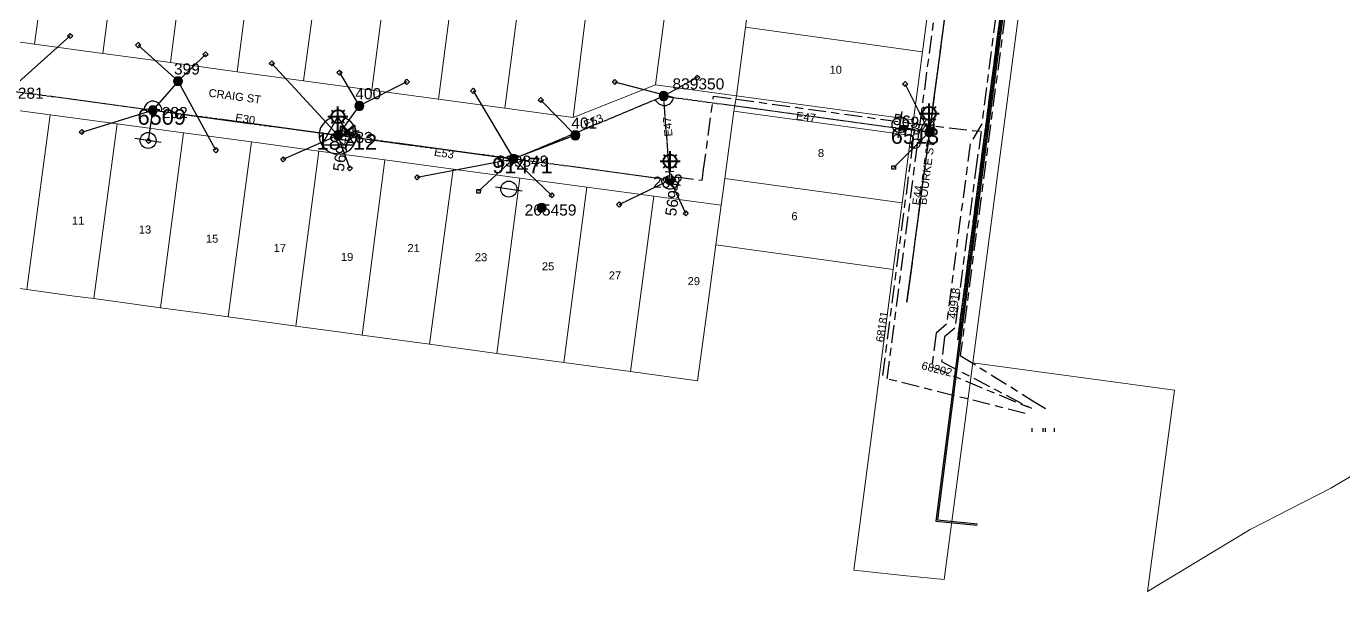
# Model space of a CAD drawing. Header units: metres. Extents: x 307654 to 309013, y 6251411 to 6251903.
# Drawn here: x 308042.2 to 308338.6, y 6251410.9 to 6251538.1 of the extents above; entities that cross this region are included whole.
import ezdxf
from ezdxf.enums import TextEntityAlignment as Align

# ---------------------------------------------------------------- set-up
doc = ezdxf.new("R2010")
doc.units = ezdxf.units.M
doc.linetypes.add('Cable Exist OH', pattern=[1, 1, 0])
doc.linetypes.add('Cable Exist UG', pattern=[8.2, 4, -1.2, 1.8, -1.2])
doc.layers.get('0').update_dxf_attribs({"color": 6})
doc.layers.add('Cadastre Land Parcels_SP_EXT', color=9, linetype='Continuous', lineweight=5)
doc.layers.add('Cadastre Roads_SP_EXT', color=9, linetype='Continuous', lineweight=5)
for name, color, linetype in [('Equip_HV_EXT', 7, 'Continuous'), ('Equip_LV_EXT', 7, 'Continuous'), ('Equip_SP_HV_EXT', 7, 'Continuous'), ('Equip_SP_LV_EXT', 7, 'Continuous'), ('Equip_SP_SL_EXT', 7, 'Continuous'), ('Mains_HV_EXT', 7, 'Continuous'), ('Mains_LV_EXT', 7, 'Continuous'), ('Mains_SL_EXT', 7, 'Continuous'), ('Mains_TR_EXT', 7, 'Continuous'), ('Services_SP_EXT', 7, 'Continuous'), ('Sub_SP_TR_HV_LV_EXT', 7, 'Continuous'), ('SupportsOH_SP_TR_HV_LV_SL_EXT', 7, 'Continuous')]:
    doc.layers.add(name, color=color, linetype=linetype)
doc.styles.add('HVSW_LABEL', font='arial.ttf')
doc.styles.add('iecARIAL', font='arial.ttf', dxfattribs={"height": 2})
doc.styles.add('POLE_LABEL', font='arial.ttf')
doc.styles.get("Standard").update_dxf_attribs({"font": 'arial.ttf'})
doc.linetypes.add('Cable E OH', pattern='A,9.4,["E",Standard,S=1.7,R=0,X=0,Y=-1],0', length=9.4)
doc.linetypes.add('Cable P UG', pattern='A,6,-0.5,["P",Standard,S=1.7,R=0,X=0.5,Y=-1],-2.9', length=9.4)

# ---------------------------------------------------------------- blocks, each defined once
blk = doc.blocks.new('SUB_POLE_EXT')
blk.add_wipeout([(0, 4.22), (0.42, 4.2), (0.83, 4.14), (1.21, 4.05), (1.62, 3.9), (1.99, 3.72), (2.35, 3.51), (2.68, 3.26), (2.99, 2.99), (3.28, 2.66), (3.52, 2.34), (3.76, 1.92), (3.9, 1.62), (4.04, 1.23), (4.18, 0.63), (4.22, 0), (4.18, -0.61), (4.06, -1.15), (3.9, -1.62), (3.58, -2.24), (3.22, -2.73), (2.97, -3.01), (2.68, -3.26), (2.36, -3.5), (2, -3.72), (1.64, -3.89), (1.25, -4.03), (0.82, -4.14), (0.42, -4.2), (0, -4.22), (-0.41, -4.2), (-0.8, -4.15), (-1.21, -4.05), (-1.62, -3.9), (-1.99, -3.73), (-2.35, -3.51), (-2.68, -3.26), (-2.96, -3.02), (-3.23, -2.72), (-3.51, -2.35), (-3.71, -2.01), (-3.91, -1.6), (-4.05, -1.21), (-4.16, -0.76), (-4.22, -0.14), (-4.21, 0.39), (-4.14, 0.83), (-4.03, 1.27), (-3.9, 1.63), (-3.71, 2.02), (-3.5, 2.37), (-3.28, 2.67), (-2.99, 2.99), (-2.68, 3.27), (-2.33, 3.52), (-1.98, 3.73), (-1.63, 3.9), (-1.2, 4.05), (-0.78, 4.15), (-0.4, 4.21)])
blk.add_line((2.16, 0.48), (2.16, 0.48, 0))
blk.add_lwpolyline([(-4.22, 0, 1), (4.22, 0, 1)], format="xyb", close=True)
blk.add_lwpolyline([(2.14, 0.52), (0, 4.22), (-3.66, -2.11), (3.66, -2.11)], close=True)
for tag, height, flags, p in [('ASSET_NUM', 3.5, 8, (2, 2)), ('STREET_CODE', 0.2, 9, (1.5, 0)), ('CONSTRUCTED_VOLTAGE', 0.2, 9, (1.5, -0.2)), ('OPERATING_VOLTAGE', 0.2, 9, (1.5, -0.6)), ('OPERATED_BY', 0.2, 9, (1.5, -0.8)), ('ORIENTATION', 0.2, 9, (1.5, -1.2)), ('OWNED_BY', 0.2, 9, (1.5, -1.4)), ('SECONDARY_VOLTAGE', 0.2, 9, (1.5, -1.6)), ('STATE', 0.2, 9, (1.5, -1.8)), ('SUBSTATION_TYPE', 0.2, 9, (1.5, -2)), ('STREETNAME', 0.2, 9, (1.5, -2.8)), ('SUBURB', 0.2, 9, (1.5, -3)), ('NO_PHASES', 0.2, 9, (1.5, -0.4)), ('MAINTAINED_BY', 0.2, 9, (1.5, -1)), ('USAGE', 0.2, 9, (1.5, -2.2)), ('LEGEND', 0.2, 9, (1.5, -2.4)), ('LOCATION', 0.2, 9, (1.5, -2.6)), ('Z', 0.2, 1, (1.5, -3.4)), ('NOTES', 0.2, 9, (1.5, -3.2))]:
    blk.add_attdef(tag, text='', height=height, dxfattribs=dict(flags=flags)).set_placement(p, align=Align.MIDDLE_LEFT)
blk = doc.blocks.new('LV_OH_LINKS_OPEN_EXT')
for p, q in [((-0.17, 4.97), (-0.17, 5.46)), ((-0.17, 3), (-0.17, 2.5)), ((0.17, 4.97), (0.17, 5.46)), ((0.17, 3), (0.17, 2.5))]:
    blk.add_line(p, q)
blk.add_lwpolyline([(0, 2.99, 1), (0, 4.98, 1)], format="xyb", close=True)
at = {"flags": 9}
for tag, p in [('ACTUAL_STATUS', (0, 0)), ('CONSTRUCTED_VOLTAGE', (0, -0.2)), ('OPERATING_VOLTAGE', (0, -0.6)), ('ORIENTATION', (0, -0.8)), ('OWNED_BY', (0, -1)), ('STATE', (0, -1.2)), ('SWITCH_TYPE', (0, -1.4)), ('NO_PHASES', (0, -0.4)), ('USAGE', (0, -1.6)), ('LEGEND', (0, -1.8)), ('NOTES', (0, -2))]:
    blk.add_attdef(tag, text='', height=0.2, dxfattribs=at).set_placement(p, align=Align.MIDDLE_LEFT)
at = {"flags": 1}
blk.add_attdef('Z', (0, 0), '', height=0.2, dxfattribs=at)
blk = doc.blocks.new('LV_OH_LINKS_DISTFUSE_EXT')
for p, q in [((0, 0), (0.96, 0)), ((3.84, 0), (4.8, 0))]:
    blk.add_line(p, q)
blk.add_lwpolyline([(3.84, -1.2), (3.84, 1.2), (0.96, -1.2), (0.96, 1.2)], close=True)
at = {"flags": 9}
for tag, p in [('ACTUAL_STATUS', (0, 0)), ('CONSTRUCTED_VOLTAGE', (0, -0.2)), ('OPERATING_VOLTAGE', (0, -0.6)), ('ORIENTATION', (0, -0.8)), ('OWNED_BY', (0, -1)), ('STATE', (0, -1.2)), ('SWITCH_TYPE', (0, -1.4)), ('NO_PHASES', (0, -0.4)), ('USAGE', (0, -1.6)), ('NOTES', (0, -1.8))]:
    blk.add_attdef(tag, text='', height=0.2, dxfattribs=at).set_placement(p, align=Align.MIDDLE_LEFT)
at = {"flags": 1}
blk.add_attdef('Z', (0, 0), '', height=0.2, dxfattribs=at)
blk = doc.blocks.new('SL_LANTERN_EXT')
at = {"lineweight": 40}
for p, q in [((0, 1.97), (0, 6.47)), ((-2.25, 4.22), (2.25, 4.22)), ((-1.46, 5.68), (-1.06, 5.28)), ((-1.46, 2.76), (-1.06, 3.16)), ((1.46, 5.68), (1.06, 5.28)), ((1.46, 2.76), (1.06, 3.16)), ((0, 0), (0, 2.72))]:
    blk.add_line(p, q, dxfattribs=at)
blk.add_circle((0, 4.22), 1.5, dxfattribs=at)
at = {"style": 'iecARIAL', "flags": 8}
blk.add_attdef('ASSET_NUM', (1.5, 1.5), '', height=2.5, dxfattribs=at)
for tag, p, height, flags in [('OPERATING_VOLTAGE', (0.98, -1.65), 0.2, 9), ('ORIENTATION', (0.98, -1.85), 0.2, 9), ('OWNED_BY', (0.98, -2.05), 0.2, 9), ('STATE', (0.98, -2.25), 0.2, 9), ('CONSTRUCTED_VOLTAGE', (0.98, -0.65), 0.2, 9), ('CONTROL_TYPE', (0.98, -0.85), 0.2, 9), ('LANTERN_PURPOSE', (0.98, -1.05), 0.2, 9), ('LANTERN_TYPE', (0.98, -1.25), 0.2, 9), ('NO_PHASES', (0.98, -1.45), 0.2, 9), ('USAGE', (0.98, -2.45), 0.2, 9), ('CEXIST', (0.98, -2.65), 0.2, 9), ('CNEW', (0.98, -2.85), 0.2, 9), ('CNUMBER', (0.98, -3.05), 0.2, 9), ('LNUMBER', (2.18, -3.25), 2.5, 8), ('CREMOVE', (0.98, -3.25), 0.2, 9), ('CREPLACE', (0.98, -3.45), 0.2, 9), ('LKINGHEIGHT', (0.98, -3.65), 0.2, 9), ('LBRACKET', (0.98, -3.85), 0.2, 9), ('LBRACKETVOCAB', (0.98, -4.05), 0.2, 9), ('LCATEGORY', (0.98, -4.25), 0.2, 9), ('LCHARGE1', (0.98, -4.45), 0.2, 9), ('LCHARGE1PERCENT', (0.98, -4.65), 0.2, 9), ('LCHARGE2', (0.98, -4.85), 0.2, 9), ('LCHARGE2PERCENT', (0.98, -5.05), 0.2, 9), ('LCHARGE3', (0.98, -5.25), 0.2, 9), ('LCHARGE3PERCENT', (0.98, -5.45), 0.2, 9), ('LEXIST', (0.98, -5.65), 0.2, 9), ('LLAMP', (0.98, -5.85), 0.2, 9), ('LLAMPVOCAB', (0.98, -6.05), 0.2, 9), ('LMAST', (0.98, -6.25), 0.2, 9), ('LMASTVOCAB', (0.98, -6.45), 0.2, 9), ('LNEW', (0.98, -6.65), 0.2, 9), ('LANTNUMBER', (0.98, -6.85), 0.2, 9), ('LOUTREACH', (0.98, -7.25), 0.2, 9), ('LOUTREACHVOCAB', (0.98, -7.45), 0.2, 9), ('LRATECODE', (0.98, -7.65), 0.2, 9), ('LREMOVE', (0.98, -7.85), 0.2, 9), ('LREPLACE', (0.98, -8.05), 0.2, 9), ('LTYPE', (0.98, -8.25), 0.2, 9), ('LTYPEVOCAB', (0.98, -8.45), 0.2, 9), ('LEGEND', (0.98, -8.65), 0.2, 9), ('LOCATION', (0.98, -8.85), 0.2, 9), ('NOTES', (0.98, -9.05), 0.2, 9), ('STREETNAME', (0.98, -9.25), 0.2, 9), ('SUBURB', (0.98, -9.45), 0.2, 1)]:
    blk.add_attdef(tag, p, '', height=height, dxfattribs=dict(flags=flags))
blk = doc.blocks.new('CCP_EXT')
blk.add_wipeout([(0, 0.57), (0.57, 0), (0, -0.57), (-0.57, 0)])
blk.add_lwpolyline([(-0.57, 0), (0, 0.57), (0.57, 0), (0, -0.57), (-0.57, 0)])
at = {"flags": 1}
blk.add_attdef('Z', (0, 0), '', height=0.2, dxfattribs=at)
at = {"flags": 9}
for tag, p in [('CCP_TYPE', (0, 0)), ('CONSTRUCTED_VOLTAGE', (0, -0.2)), ('OPERATING_VOLTAGE', (0, -0.6)), ('ORIENTATION', (0, -0.8)), ('OWNED_BY', (0, -1)), ('STATE', (0, -1.8)), ('NO_PHASES', (0, -0.4)), ('USAGE', (0, -1.2)), ('LEGEND', (0, -1.4)), ('LIFE_SUPPORT', (0, -1.6)), ('NOTES', (0, -2))]:
    blk.add_attdef(tag, text='', height=0.2, dxfattribs=at).set_placement(p, align=Align.MIDDLE_LEFT)
blk = doc.blocks.new('POLE_EXT')
blk.add_hatch(color=256).paths.add_polyline_path([(-1, 0, 1), (1, 0, 1)])
blk.add_lwpolyline([(-1, 0, 1), (1, 0, 1)], format="xyb", close=True)
for tag, height, flags, p in [('pNumber', 2.5, 8, (-17.84, 2.07)), ('OWNED_BY', 0.2, 9, (1.35, -0.4)), ('SPECIAL_USE', 0.2, 9, (1.35, -0.8)), ('STATE', 0.2, 9, (1.35, -1)), ('cLV', 0.2, 9, (1.35, -1.4)), ('hDepth', 0.2, 9, (1.35, -1.6)), ('hDia', 0.2, 9, (1.35, -1.8)), ('cHV', 0.2, 9, (1.35, -2)), ('PARENT', 0.2, 9, (1.35, -0.6)), ('USAGE', 0.2, 9, (1.35, -1.2)), ('LBRACKET', 0.2, 9, (1.35, -2.2)), ('LExisting', 0.2, 9, (1.35, -2.4)), ('LANTNUMBER', 0.2, 9, (1.35, -2.6)), ('LOther', 0.2, 9, (1.35, -2.8)), ('LRemove', 0.2, 9, (1.35, -3)), ('cLinedev', 0.2, 9, (1.35, -3.4)), ('pExisting', 0.2, 9, (1.35, -3.8)), ('pFooting', 0.2, 9, (1.35, -4.4)), ('pNew', 0.2, 9, (1.35, -4.6)), ('pRelocate', 0.2, 9, (1.35, -5)), ('pRemove', 0.2, 9, (1.35, -5.2)), ('pReplace', 0.2, 9, (1.35, -5.4)), ('pStay', 0.2, 9, (1.35, -5.6)), ('pType', 0.2, 9, (1.35, -5.8)), ('LEGEND', 0.2, 9, (1.35, -3.2)), ('LOCATION', 0.2, 9, (1.35, -3.6)), ('PFNUMBER', 0.2, 9, (1.35, -4)), ('NEWPFNUMBER', 0.2, 9, (1.35, -4.2)), ('cspan', 0.2, 9, (1.35, -6)), ('STREETNAME', 0.2, 9, (1.35, -6.2)), ('SUBURB', 0.2, 9, (1.35, -6.4)), ('OPERATED_BY', 0.2, 9, (1.36, -7.01)), ('NOTES', 0.2, 9, (1.35, -6.6)), ('MAINTAINED_BY', 0.2, 9, (1.36, -6.81))]:
    blk.add_attdef(tag, text='', height=height, dxfattribs=dict(flags=flags)).set_placement(p, align=Align.MIDDLE_LEFT)
at = {"style": 'POLE_LABEL'}
for tag, height, flags, p in [('ASSET_NUM', 2.5, 8, (2, 2)), ('STRUCTURE_PLANT_NUMBER', 0.2, 9, (1.35, 0.03)), ('STREET_CODE', 0.2, 9, (1.35, -0.2))]:
    blk.add_attdef(tag, text='', height=height, dxfattribs=dict(at, flags=flags)).set_placement(p, align=Align.MIDDLE_LEFT)
at = {"flags": 1}
blk.add_attdef('Z', (1.35, -7.33), '', height=0.2, dxfattribs=at)
blk = doc.blocks.new('HV_STJ_EXT')
h = blk.add_hatch(color=256)
edge = h.paths.add_edge_path()
edge.add_ellipse((-0.59, 0.13), major_axis=(0.226, 0.226), ratio=1, start_angle=45, end_angle=135)
edge.add_line((-0.91, 0.13), (-0.91, -0.13))
edge.add_ellipse((-0.59, -0.13), major_axis=(0.226, 0.226), ratio=1, start_angle=135, end_angle=225)
edge.add_line((-0.59, -0.45), (0.59, -0.45))
edge.add_ellipse((0.59, -0.13), major_axis=(-0.226, 0.226), ratio=1, start_angle=135, end_angle=225)
edge.add_line((0.91, -0.13), (0.91, 0.13))
edge.add_ellipse((0.59, 0.13), major_axis=(-0.226, 0.226), ratio=1, start_angle=225, end_angle=315)
edge.add_line((0.59, 0.45), (-0.59, 0.45))
blk.add_lwpolyline([(-0.91, 0.13), (-0.91, -0.13, 0.414214), (-0.59, -0.45), (0.59, -0.45, 0.414214), (0.91, -0.13), (0.91, 0.13, 0.414214), (0.59, 0.45), (-0.59, 0.45, 0.414214)], format="xyb", close=True)
for tag, flags, p in [('ORIENTATION', 9, (1.5, 0)), ('Z', 1, (1.5, -0.8)), ('USAGE', 9, (1.5, -0.2)), ('LEGEND', 9, (1.5, -0.4)), ('NOTES', 9, (1.5, -0.6))]:
    blk.add_attdef(tag, text='', height=0.2, dxfattribs=dict(flags=flags)).set_placement(p, align=Align.MIDDLE_LEFT)
blk = doc.blocks.new('HV_ABS_CLOSED_EXT')
blk.add_line((-3, 6.87), (3, 6.87))
blk.add_circle((0, 6.87), 1.8)
at = {"style": 'HVSW_LABEL'}
for tag, height, flags, p in [('ASSET_NUM', 3.5, 8, (2, 2)), ('STREET_CODE', 0.2, 9, (0, -0.2))]:
    blk.add_attdef(tag, text='', height=height, dxfattribs=dict(at, flags=flags)).set_placement(p, align=Align.MIDDLE_LEFT)
at = {"flags": 1}
blk.add_attdef('Z', (0, 0), '', height=0.2, dxfattribs=at)
at = {"flags": 9}
for tag, p in [('ACTUAL_STATUS', (0, -0.4)), ('CONSTRUCTED_VOLTAGE', (0, -0.6)), ('OPERATING_VOLTAGE', (0, -1)), ('ORIENTATION', (0, -1.2)), ('OWNED_BY', (0, -1.4)), ('STATE', (0, -1.6)), ('SWITCH_TYPE', (0, -1.8)), ('STREETNAME', (0, -2.6)), ('SUBURB', (0, -2.8)), ('NO_PHASES', (0, -0.8)), ('USAGE', (0, -2)), ('LEGEND', (0, -2.2)), ('LOCATION', (0, -2.4)), ('NOTES', (0, -3))]:
    blk.add_attdef(tag, text='', height=0.2, dxfattribs=at).set_placement(p, align=Align.MIDDLE_LEFT)
blk = doc.blocks.new('End Shackle_EXT')
blk.add_wipeout([(0, 0.25), (1.81, 0.25), (1.82, -0.25), (0, -0.25)])
blk.add_line((1.81, -1), (1.81, 1))
at = {"flags": 1}
blk.add_attdef('Z', (0, 0), '', height=0.2, dxfattribs=at)
at = {"flags": 9}
for tag, p in [('CONNECTOR_TYPE', (0, 0)), ('CONSTRUCTED_VOLTAGE', (0, -0.2)), ('OPERATING_VOLTAGE', (0, -0.6)), ('ORIENTATION', (0, -0.8)), ('OWNED_BY', (0, -1)), ('STATE', (0, -1.2)), ('NO_PHASES', (0, -0.4)), ('USAGE', (0, -1.4)), ('NOTES', (0, -1.6))]:
    blk.add_attdef(tag, text='', height=0.2, dxfattribs=at).set_placement(p, align=Align.MIDDLE_LEFT)

msp = doc.modelspace()

# ---------------------------------------------------------------- linework, layer by layer
at = {"layer": 'Cadastre Land Parcels_SP_EXT', "linetype": 'Continuous'}
msp.add_lwpolyline([(308497.82, 6251869.78), (308314.95, 6251898.12), (308312.19, 6251896.2), (308300.78, 6251809.41), (308297.97, 6251788.03), (308286.34, 6251699.51), (308283.58, 6251678.55), (308283.49, 6251677.87), (308282.48, 6251670.15), (308273.23, 6251599.73), (308270.71, 6251580.56), (308255.18, 6251462.38), (308300.59, 6251456.21), (308294.49, 6251410.92), (308317.57, 6251424.9), (308335.7, 6251434.17), (308347.15, 6251440.96)], dxfattribs=at)
for points in [[(308039.25, 6251578.52), (308034.88, 6251579.19), (308029.08, 6251536.15), (308044.07, 6251534.1), (308049.9, 6251576.84), (308039.25, 6251578.52)], [(308064.91, 6251574.47), (308053.86, 6251576.22), (308049.9, 6251576.84), (308044.07, 6251534.1), (308059.42, 6251532.01), (308064.91, 6251574.47)], [(308080.03, 6251572.09), (308068.65, 6251573.9), (308064.91, 6251574.47), (308059.42, 6251532.01), (308074.65, 6251529.94), (308080.03, 6251572.09)], [(308083.48, 6251571.57), (308080.03, 6251572.09), (308074.65, 6251529.94), (308089.64, 6251527.89), (308095.1, 6251569.73), (308083.48, 6251571.57)], [(308098.25, 6251569.25), (308095.1, 6251569.73), (308089.64, 6251527.89), (308104.59, 6251525.86), (308110.24, 6251567.33), (308098.25, 6251569.25)], [(308125.3, 6251564.99), (308112.93, 6251566.94), (308110.24, 6251567.33), (308104.59, 6251525.86), (308119.99, 6251523.76), (308125.3, 6251564.99)], [(308140.32, 6251562.64), (308127.77, 6251564.61), (308125.3, 6251564.99), (308119.99, 6251523.76), (308135, 6251521.72), (308140.32, 6251562.64)], [(308142.63, 6251562.28), (308140.32, 6251562.64), (308135, 6251521.72), (308149.88, 6251519.69), (308155.24, 6251560.3), (308155, 6251560.33), (308142.63, 6251562.28)], [(308157.22, 6251559.99), (308155.24, 6251560.3), (308149.88, 6251519.69), (308165.25, 6251517.59), (308170.18, 6251557.93), (308157.22, 6251559.99)], [(308171.93, 6251557.67), (308170.18, 6251557.93), (308165.25, 6251517.59), (308183.78, 6251524.94), (308187.73, 6251555.19), (308186.67, 6251555.36), (308171.93, 6251557.67)], [(308201.39, 6251553.06), (308187.73, 6251555.19), (308183.78, 6251524.94), (308202, 6251522.43), (308204.06, 6251537.9), (308205.98, 6251552.33), (308201.39, 6251553.06)], [(308216.27, 6251551.82), (308206.05, 6251553.19), (308205.98, 6251552.33), (308204.06, 6251537.9), (308243.84, 6251532.32), (308245.87, 6251547.84), (308230.97, 6251549.84), (308216.27, 6251551.82)], [(308243.84, 6251532.32), (308204.06, 6251537.9), (308202, 6251522.43), (308241.85, 6251517.04), (308243.84, 6251532.32)], [(308047.62, 6251518.17), (308032.47, 6251520.21), (308027.28, 6251480.94), (308037.46, 6251479.53), (308042.33, 6251478.89), (308047.62, 6251518.17)], [(308062.65, 6251516.17), (308047.62, 6251518.17), (308042.33, 6251478.89), (308052.49, 6251477.49), (308057.39, 6251476.84), (308062.65, 6251516.17)], [(308241.26, 6251513.53), (308201.43, 6251518.98), (308199.38, 6251503.88), (308239.26, 6251498.35), (308241.26, 6251513.53)], [(308077.57, 6251514.15), (308062.65, 6251516.17), (308057.39, 6251476.84), (308067.63, 6251475.44), (308072.39, 6251474.8), (308077.57, 6251514.15)], [(308092.88, 6251512.08), (308077.57, 6251514.15), (308072.39, 6251474.8), (308082.71, 6251473.38), (308087.62, 6251472.73), (308092.88, 6251512.08)], [(308153.29, 6251503.95), (308138.24, 6251505.99), (308132.96, 6251466.56), (308148.09, 6251464.5), (308153.29, 6251503.95)], [(308168.34, 6251501.92), (308153.29, 6251503.95), (308148.09, 6251464.5), (308163.16, 6251462.45), (308168.34, 6251501.92)], [(308183.44, 6251499.88), (308168.34, 6251501.92), (308163.16, 6251462.45), (308178.17, 6251460.41), (308183.44, 6251499.88)], [(308239.26, 6251498.35), (308199.38, 6251503.88), (308198.57, 6251497.87), (308197.36, 6251488.92), (308237.3, 6251483.37), (308239.26, 6251498.35)], [(308195.33, 6251473.75), (308197.36, 6251488.92), (308198.57, 6251497.87), (308183.44, 6251499.88), (308178.17, 6251460.41), (308193.26, 6251458.36), (308195.33, 6251473.75)]]:
    msp.add_lwpolyline(points, close=True, dxfattribs=at)
at = {"layer": 'Mains_HV_EXT', "linetype": 'Cable P UG'}
msp.add_lwpolyline([(308308.65, 6251902.95), (308302.8, 6251853.6), (308293.15, 6251780.06), (308285.18, 6251719.33), (308273.58, 6251630.98), (308264.07, 6251558.65), (308252.1, 6251467.56), (308246.88, 6251426.78), (308256.18, 6251425.91)], dxfattribs=at)
at = {"layer": 'Mains_HV_EXT', "linetype": 'Cable E OH'}
msp.add_lwpolyline([(308308.91, 6251902.6), (308303.1, 6251853.56), (308293.45, 6251780.03), (308285.48, 6251719.29), (308273.87, 6251630.95), (308264.37, 6251558.61), (308252.4, 6251467.52), (308247.22, 6251427.05), (308256.21, 6251426.21)], dxfattribs=at)
at = {"layer": 'Mains_HV_EXT', "linetype": 'Cable Exist OH'}
for points in [[(308251.8, 6251467.6), (308263.77, 6251558.69), (308273.28, 6251631.02), (308273.21, 6251631.18), (308292.85, 6251780.1), (308309.01, 6251903.16), (308860.78, 6251817.65)], [(308245.6, 6251514.92), (308250.72, 6251554.25), (308255.39, 6251590.45), (308260.41, 6251626.6)], [(308240.35, 6251476.03), (308245.6, 6251514.92)]]:
    msp.add_lwpolyline(points, dxfattribs=at)
at = {"layer": 'Mains_HV_EXT', "linetype": 'Cable Exist UG'}
for points in [[(308308.56, 6251896.09), (308307.86, 6251886.65), (308307.86, 6251886.65), (308297.91, 6251810.83), (308294.72, 6251786.5), (308294.72, 6251786.5), (308283.35, 6251699.9), (308283.19, 6251698.72), (308280.4, 6251693.53), (308280.4, 6251693.53), (308278.61, 6251679.15), (308278.52, 6251678.47), (308277.51, 6251670.75), (308268.26, 6251600.38), (308265.74, 6251581.21), (308257.19, 6251516.18), (308254.58, 6251511.63), (308254.58, 6251511.63), (308249.25, 6251471.09), (308246.94, 6251469.08), (308245.99, 6251461.5), (308268.37, 6251452.16)], [(308268.45, 6251447.7), (308268.45, 6251446.9)], [(308270.95, 6251447.7), (308270.95, 6251446.9)], [(308271.45, 6251447.7), (308271.45, 6251446.9)], [(308273.45, 6251447.7), (308273.45, 6251446.9)]]:
    msp.add_lwpolyline(points, dxfattribs=at)
at = {"layer": 'Mains_HV_EXT', "linetype": 'Continuous'}
msp.add_lwpolyline([(308185.13, 6251503.79, 1.270292), (308188.98, 6251504.19)], format="xyb", dxfattribs=at)
at = {"layer": 'Mains_LV_EXT', "linetype": 'Cable Exist OH'}
for points in [[(308250.72, 6251554.25), (308245.38, 6251514.27)], [(308070.7, 6251519.2), (308038.31, 6251523.56)], [(308185.61, 6251522.4), (308245.38, 6251514.27)], [(308245.38, 6251514.27), (308240.35, 6251476.03)]]:
    msp.add_lwpolyline(points, dxfattribs=at)
at = {"layer": 'Mains_LV_EXT', "linetype": 'Continuous'}
for points in [[(308072.68, 6251518.97, 1.02175), (308068.71, 6251519.47)], [(308183.7, 6251521.6, 0.24313), (308185.77, 6251520.27)], [(308185.77, 6251520.27, 0.360726), (308187.86, 6251522.09)]]:
    msp.add_lwpolyline(points, format="xyb", dxfattribs=at)
at = {"layer": 'Mains_SL_EXT', "linetype": 'Cable Exist OH'}
for points in [[(308255.39, 6251590.45), (308250.72, 6251554.25), (308245.38, 6251514.27)], [(308245.38, 6251514.27), (308240.8, 6251479.5)]]:
    msp.add_lwpolyline(points, dxfattribs=at)
at = {"layer": 'Mains_TR_EXT', "linetype": 'Cable Exist OH'}
msp.add_lwpolyline([(308263.77, 6251558.69), (308251.8, 6251467.6)], dxfattribs=at)
at = {"layer": 'Services_SP_EXT'}
for points in [[(308076.36, 6251525.76), (308070.7, 6251519.2)], [(308165.75, 6251513.58), (308151.85, 6251508.27)]]:
    msp.add_lwpolyline(points, dxfattribs=at)

# ---------------------------------------------------------------- block references
at = {"layer": 'Equip_HV_EXT'}
msp.add_blockref('HV_STJ_EXT', (308239.54, 6251515.29), dxfattribs=at)
at = {"layer": 'Equip_SP_HV_EXT'}
ref = msp.add_blockref('HV_ABS_CLOSED_EXT', (308245.6, 6251514.92), dxfattribs=dict(at, rotation=81.22367933160875))
ref.add_attrib('ASSET_NUM', '6513', dxfattribs={"layer": '0', "height": 3.5, "style": 'HVSW_LABEL'}).set_placement((308247.6, 6251515.17), align=Align.TOP_RIGHT)
at = {"layer": 'Equip_SP_LV_EXT', "rotation": 130.4566880776289}
msp.add_blockref('LV_OH_LINKS_OPEN_EXT', (308245.38, 6251514.27), dxfattribs=at)
at = {"layer": 'Equip_SP_SL_EXT'}
ref = msp.add_blockref('SL_LANTERN_EXT', (308245.38, 6251514.27), dxfattribs=at)
ref.add_attrib('ASSET_NUM', '56974', dxfattribs={"layer": '0', "height": 2.5, "rotation": 351.179, "style": 'iecARIAL'}).set_placement((308246.88, 6251515.77), align=Align.MIDDLE_RIGHT)
ref = msp.add_blockref('SL_LANTERN_EXT', (308187.07, 6251503.53), dxfattribs=at)
ref.add_attrib('ASSET_NUM', '56945', dxfattribs={"layer": '0', "height": 2.5, "rotation": 81.6395, "style": 'iecARIAL'}).set_placement((308188.57, 6251505.03), align=Align.MIDDLE_RIGHT)
at = {"layer": 'Sub_SP_TR_HV_LV_EXT'}
ref = msp.add_blockref('SUB_POLE_EXT', (308112.34, 6251513.58), dxfattribs=at)
ref.add_attrib('ASSET_NUM', '18712', dxfattribs={"layer": '0', "height": 3.5}).set_placement((308114.34, 6251513.84), align=Align.TOP_CENTER)
at = {"layer": 'SupportsOH_SP_TR_HV_LV_SL_EXT'}
ref = msp.add_blockref('POLE_EXT', (308038.31, 6251523.55), dxfattribs=at)
ref.add_attrib('ASSET_NUM', '281', dxfattribs={"layer": '0', "height": 2.5, "rotation": 359.9898, "style": 'POLE_LABEL'}).set_placement((308040.31, 6251524.3), align=Align.TOP_LEFT)
ref = msp.add_blockref('POLE_EXT', (308070.7, 6251519.2), dxfattribs=at)
ref.add_attrib('ASSET_NUM', '282', dxfattribs={"layer": '0', "height": 2.5, "rotation": 359.9654, "style": 'POLE_LABEL'}).set_placement((308072.7, 6251519.95), align=Align.TOP_LEFT)
ref = msp.add_blockref('POLE_EXT', (308165.75, 6251513.58), dxfattribs=dict(at, rotation=359.9398758097839))
ref.add_attrib('ASSET_NUM', '401', dxfattribs={"layer": '0', "height": 2.5, "rotation": 359.9766, "style": 'POLE_LABEL'}).set_placement((308167.75, 6251514.33), align=Align.BOTTOM_CENTER)
ref = msp.add_blockref('POLE_EXT', (308245.38, 6251514.27), dxfattribs=at)
ref.add_attrib('ASSET_NUM', '341', dxfattribs={"layer": '0', "height": 2.5, "rotation": 359.9949, "style": 'POLE_LABEL'}).set_placement((308247.38, 6251515.02), align=Align.MIDDLE_RIGHT)
ref = msp.add_blockref('POLE_EXT', (308151.85, 6251508.27), dxfattribs=at)
ref.add_attrib('ASSET_NUM', '839349', dxfattribs={"layer": '0', "height": 2.5, "rotation": 359.9959, "style": 'POLE_LABEL'}).set_placement((308153.85, 6251509.02), align=Align.TOP_CENTER)
ref = msp.add_blockref('POLE_EXT', (308187.07, 6251503.53), dxfattribs=at)
ref.add_attrib('ASSET_NUM', '285', dxfattribs={"layer": '0', "height": 2.5, "rotation": 359.9725, "style": 'POLE_LABEL'}).set_placement((308189.07, 6251504.28), align=Align.TOP_RIGHT)

# ---------------------------------------------------------------- texts
at = {"layer": 'Cadastre Land Parcels_SP_EXT'}
for s, p in [('10', (308222.94, 6251527.42)), ('8', (308220.33, 6251508.69)), ('6', (308214.37, 6251494.48)), ('11', (308052.5, 6251493.51)), ('13', (308067.53, 6251491.48)), ('15', (308082.63, 6251489.43)), ('17', (308097.88, 6251487.36)), ('19', (308113, 6251485.32)), ('21', (308127.97, 6251487.31)), ('23', (308143.15, 6251485.25)), ('25', (308158.22, 6251483.2)), ('27', (308173.28, 6251481.16)), ('29', (308191.02, 6251479.87))]:
    msp.add_text(s, height=1.8, dxfattribs=at).set_placement(p)
at = {"layer": 'Cadastre Roads_SP_EXT'}
for s, rotation, p in [('CRAIG ST', 352.2863, (308083.15, 6251522.28)), ('BOURKE ST', 82.5137, (308244.72, 6251497.84))]:
    msp.add_text(s, height=1.8, rotation=rotation, dxfattribs=at).set_placement(p)
at = {"layer": 'Mains_HV_EXT'}
for s, rotation, p in [('49918', 82.513, (308251.41, 6251472.19)), ('68181', 81.5065, (308235.12, 6251466.94)), ('68202', 345.75, (308243.49, 6251460.99))]:
    msp.add_text(s, height=1.8, rotation=rotation, dxfattribs=at).set_placement(p)
at = {"layer": 'Mains_LV_EXT'}
for s, rotation, p in [('E30', 351.196, (308089.14, 6251516.72)), ('E53', 22.7091, (308168.1, 6251515.07)), ('E47', 95.5193, (308187.64, 6251513.38)), ('E47', 353.3798, (308215.32, 6251517.08)), ('E53', 351.2155, (308133.88, 6251509)), ('E44', 81.2221, (308243.28, 6251497.75))]:
    msp.add_text(s, height=1.8, rotation=rotation, dxfattribs=at).set_placement(p)

# ---------------------------------------------------------------- next in the draw order: linework, layer by layer
at = {"layer": 'Cadastre Land Parcels_SP_EXT', "linetype": 'Continuous'}
for points in [[(308108.01, 6251510.03), (308092.88, 6251512.08), (308087.62, 6251472.73), (308098.03, 6251471.3), (308102.84, 6251470.66), (308108.01, 6251510.03)], [(308122.91, 6251508.05), (308108.01, 6251510.03), (308102.84, 6251470.66), (308113.48, 6251469.22), (308117.76, 6251468.63), (308122.91, 6251508.05)], [(308138.24, 6251505.99), (308122.91, 6251508.05), (308117.76, 6251468.63), (308132.96, 6251466.56), (308138.24, 6251505.99)]]:
    msp.add_lwpolyline(points, close=True, dxfattribs=at)
at = {"layer": 'Mains_HV_EXT', "linetype": 'Cable Exist OH'}
msp.add_lwpolyline([(308151.85, 6251508.27), (308112.34, 6251513.58)], dxfattribs=at)
at = {"layer": 'Mains_LV_EXT', "linetype": 'Cable Exist OH'}
msp.add_lwpolyline([(308112.34, 6251513.58), (308151.85, 6251508.27)], dxfattribs=at)
at = {"layer": 'Services_SP_EXT'}
msp.add_lwpolyline([(308117.15, 6251520.2), (308112.34, 6251513.58)], dxfattribs=at)

# ---------------------------------------------------------------- next in the draw order: block references
at = {"layer": 'Equip_LV_EXT'}
for p in [(308111.93, 6251514.5), (308112.34, 6251514.59)]:
    msp.add_blockref('LV_OH_LINKS_DISTFUSE_EXT', p, dxfattribs=at)
at = {"layer": 'Equip_SP_SL_EXT'}
ref = msp.add_blockref('SL_LANTERN_EXT', (308112.34, 6251513.58), dxfattribs=at)
ref.add_attrib('ASSET_NUM', '56944', dxfattribs={"layer": '0', "height": 2.5, "rotation": 81.437, "style": 'iecARIAL'}).set_placement((308113.84, 6251515.08), align=Align.MIDDLE_RIGHT)
at = {"layer": 'Services_SP_EXT'}
for p in [(308052.1, 6251535.93), (308067.38, 6251533.86), (308082.54, 6251531.79), (308097.47, 6251529.75), (308112.69, 6251527.67), (308127.87, 6251525.61), (308174.66, 6251525.56), (308193.18, 6251526.57), (308239.97, 6251525.09), (308142.74, 6251523.58), (308157.99, 6251521.51), (308054.71, 6251514.3), (308069.74, 6251512.28), (308084.85, 6251510.24), (308160.45, 6251500.06), (308175.58, 6251498.01), (308190.59, 6251496)]:
    msp.add_blockref('CCP_EXT', p, dxfattribs=at)
for p, rotation in [((308237.38, 6251506.34), 44.74755250163523), ((308143.97, 6251500.98), 43.79198834718827)]:
    msp.add_blockref('CCP_EXT', p, dxfattribs=dict(at, rotation=rotation))
at = {"layer": 'SupportsOH_SP_TR_HV_LV_SL_EXT'}
ref = msp.add_blockref('POLE_EXT', (308117.15, 6251520.2), dxfattribs=dict(at, rotation=359.9092634933013))
ref.add_attrib('ASSET_NUM', '400', dxfattribs={"layer": '0', "height": 2.5, "rotation": 359.9653, "style": 'POLE_LABEL'}).set_placement((308119.15, 6251520.95), align=Align.BOTTOM_CENTER)
ref = msp.add_blockref('POLE_EXT', (308112.34, 6251513.58), dxfattribs=at)
ref.add_attrib('ASSET_NUM', '283', dxfattribs={"layer": '0', "height": 2.5, "rotation": 359.9796, "style": 'POLE_LABEL'}).set_placement((308114.34, 6251514.34), align=Align.TOP_LEFT)

# ---------------------------------------------------------------- next in the draw order: linework, layer by layer
at = {"layer": 'Cadastre Roads_SP_EXT', "linetype": 'Continuous'}
msp.add_lwpolyline([(308270.71, 6251580.56), (308259.66, 6251582.66), (308250.59, 6251584.37), (308245.87, 6251547.84), (308243.84, 6251532.32), (308241.85, 6251517.04), (308241.26, 6251513.53), (308239.26, 6251498.35), (308237.3, 6251483.37), (308235.31, 6251468.37), (308233.3, 6251452.89), (308228.41, 6251415.74), (308239.48, 6251414.58), (308248.77, 6251413.62), (308255.18, 6251462.38), (308270.71, 6251580.56)], close=True, dxfattribs=at)
at = {"layer": 'Mains_HV_EXT', "linetype": 'Cable Exist UG'}
for points in [[(308223.75, 6251705.01), (308225.36, 6251705.68), (308225.36, 6251705.68), (308226.05, 6251705.57), (308266.02, 6251699.34), (308282.92, 6251696.62), (308282.92, 6251696.62), (308280.59, 6251678.89), (308280.5, 6251678.21), (308279.49, 6251670.49), (308270.24, 6251600.12), (308267.72, 6251580.95), (308252.36, 6251464.06), (308268.91, 6251453.72), (308271.5, 6251452.1)], [(308234.95, 6251459.58), (308242.13, 6251514.91), (308240.08, 6251515.17)]]:
    msp.add_lwpolyline(points, dxfattribs=at)
at = {"layer": 'Mains_HV_EXT', "linetype": 'Cable Exist OH'}
for points in [[(308070.7, 6251519.2), (307944.11, 6251536.26), (307952.38, 6251597.31), (307716.16, 6251631.39), (307653.75, 6251640.36)], [(308112.34, 6251513.58), (308070.7, 6251519.2)]]:
    msp.add_lwpolyline(points, dxfattribs=at)
at = {"layer": 'Mains_LV_EXT', "linetype": 'Cable Exist OH'}
for points in [[(308151.85, 6251508.27), (308185.61, 6251522.4)], [(308070.7, 6251519.2), (308112.34, 6251513.58)]]:
    msp.add_lwpolyline(points, dxfattribs=at)
at = {"layer": 'Mains_SL_EXT', "linetype": 'Cable Exist OH'}
msp.add_lwpolyline([(308112.34, 6251513.58), (308070.7, 6251519.2), (308038.31, 6251523.56)], dxfattribs=at)
at = {"layer": 'Services_SP_EXT'}
for points in [[(308052.1, 6251535.93), (308038.31, 6251523.55)], [(308067.38, 6251533.86), (308076.36, 6251525.76)], [(308082.54, 6251531.79), (308076.36, 6251525.76)], [(308097.47, 6251529.75), (308112.34, 6251513.58)], [(308084.85, 6251510.24), (308076.36, 6251525.76)], [(308112.69, 6251527.67), (308117.15, 6251520.2)], [(308127.87, 6251525.61), (308117.15, 6251520.2)], [(308187.86, 6251522.09), (308174.66, 6251525.56)], [(308193.18, 6251526.57), (308185.61, 6251522.4)], [(308239.97, 6251525.09), (308245.38, 6251514.27)], [(308142.74, 6251523.58), (308151.85, 6251508.27)], [(308054.71, 6251514.3), (308070.7, 6251519.2)], [(308069.74, 6251512.28), (308070.7, 6251519.2)], [(308157.99, 6251521.51), (308165.75, 6251513.58)], [(308237.38, 6251506.34), (308245.38, 6251514.27)], [(308143.97, 6251500.98), (308151.85, 6251508.27)], [(308160.45, 6251500.06), (308151.85, 6251508.27)], [(308175.58, 6251498.01), (308187.07, 6251503.53)], [(308190.59, 6251496), (308187.07, 6251503.53)]]:
    msp.add_lwpolyline(points, dxfattribs=at)

# ---------------------------------------------------------------- next in the draw order: block references
at = {"layer": 'Equip_SP_HV_EXT'}
ref = msp.add_blockref('HV_ABS_CLOSED_EXT', (308070.7, 6251519.2), dxfattribs=dict(at, rotation=171.1235079054654))
ref.add_attrib('ASSET_NUM', '6509', dxfattribs={"layer": '0', "height": 3.5, "style": 'HVSW_LABEL'}).set_placement((308072.7, 6251519.46), align=Align.TOP_CENTER)
ref = msp.add_blockref('HV_ABS_CLOSED_EXT', (308151.85, 6251508.27), dxfattribs=dict(at, rotation=171.1213069092404))
ref.add_attrib('ASSET_NUM', '91471', dxfattribs={"layer": '0', "height": 3.5, "style": 'HVSW_LABEL'}).set_placement((308153.85, 6251508.52), align=Align.TOP_CENTER)
at = {"layer": 'Services_SP_EXT'}
for p in [(308100.03, 6251508.19), (308115.04, 6251506.17), (308130.2, 6251504.14)]:
    msp.add_blockref('CCP_EXT', p, dxfattribs=at)
at = {"layer": 'SupportsOH_SP_TR_HV_LV_SL_EXT'}
ref = msp.add_blockref('POLE_EXT', (308076.36, 6251525.76), dxfattribs=dict(at, rotation=359.9581831755237))
ref.add_attrib('ASSET_NUM', '399', dxfattribs={"layer": '0', "height": 2.5, "rotation": 359.9531, "style": 'POLE_LABEL'}).set_placement((308078.36, 6251526.51), align=Align.BOTTOM_CENTER)
ref = msp.add_blockref('POLE_EXT', (308185.61, 6251522.4), dxfattribs=at)
ref.add_attrib('ASSET_NUM', '839350', dxfattribs={"layer": '0', "height": 2.5, "rotation": 359.9613, "style": 'POLE_LABEL'}).set_placement((308187.61, 6251523.15), align=Align.BOTTOM_LEFT)
ref = msp.add_blockref('POLE_EXT', (308158.18, 6251497.27), dxfattribs=at)
ref.add_attrib('ASSET_NUM', '265459', dxfattribs={"layer": '0', "height": 2.5, "style": 'POLE_LABEL'}).set_placement((308160.18, 6251498.02), align=Align.TOP_CENTER)

# ---------------------------------------------------------------- next in the draw order: linework, layer by layer
at = {"layer": 'Cadastre Roads_SP_EXT', "linetype": 'Continuous'}
msp.add_lwpolyline([(308032.47, 6251520.21), (308047.62, 6251518.17), (308062.65, 6251516.17), (308077.57, 6251514.15), (308092.88, 6251512.08), (308108.01, 6251510.03), (308122.91, 6251508.05), (308138.24, 6251505.99), (308153.29, 6251503.95), (308168.34, 6251501.92), (308183.44, 6251499.88), (308198.57, 6251497.87), (308199.38, 6251503.88), (308201.43, 6251518.98), (308202, 6251522.43), (308183.78, 6251524.94), (308165.25, 6251517.59), (308149.88, 6251519.69), (308135, 6251521.72), (308119.99, 6251523.76), (308104.59, 6251525.86), (308089.64, 6251527.89), (308074.65, 6251529.94), (308059.42, 6251532.01), (308044.07, 6251534.1), (308029.08, 6251536.15)], dxfattribs=at)
at = {"layer": 'Services_SP_EXT'}
for points in [[(308100.03, 6251508.19), (308112.34, 6251513.58)], [(308115.04, 6251506.17), (308112.34, 6251513.58)], [(308130.2, 6251504.14), (308151.85, 6251508.27)]]:
    msp.add_lwpolyline(points, dxfattribs=at)

# ---------------------------------------------------------------- next in the draw order: block references
at = {"layer": 'Mains_LV_EXT', "rotation": 94.42458779663892}
msp.add_blockref('End Shackle_EXT', (308187.07, 6251503.53), dxfattribs=at)

# ---------------------------------------------------------------- next in the draw order: linework, layer by layer
at = {"layer": 'Mains_HV_EXT', "linetype": 'Cable Exist UG'}
for points in [[(308266.99, 6251451.02), (308235.89, 6251458.79), (308252.8, 6251588.76), (308172.11, 6251600.91), (308170.44, 6251603.69)], [(308187.07, 6251503.53), (308188.41, 6251504.27), (308188.41, 6251504.27), (308194.29, 6251503.49), (308194.43, 6251504.55), (308194.55, 6251505.42), (308194.55, 6251505.42), (308196.84, 6251522.42), (308201.94, 6251521.73), (308241.71, 6251516.21), (308257.1, 6251514.45), (308256.08, 6251507.72), (308256.08, 6251507.72), (308251.15, 6251470.22), (308248.85, 6251468.27), (308248.13, 6251462.7), (308268.37, 6251452.16)]]:
    msp.add_lwpolyline(points, dxfattribs=at)
at = {"layer": 'Mains_HV_EXT', "linetype": 'Cable Exist OH'}
msp.add_lwpolyline([(308187.07, 6251503.53), (308151.85, 6251508.27)], dxfattribs=at)
at = {"layer": 'Mains_LV_EXT', "linetype": 'Cable Exist OH'}
msp.add_lwpolyline([(308187.07, 6251503.53), (308185.61, 6251522.4)], dxfattribs=at)

doc.saveas('drawing.dxf')
